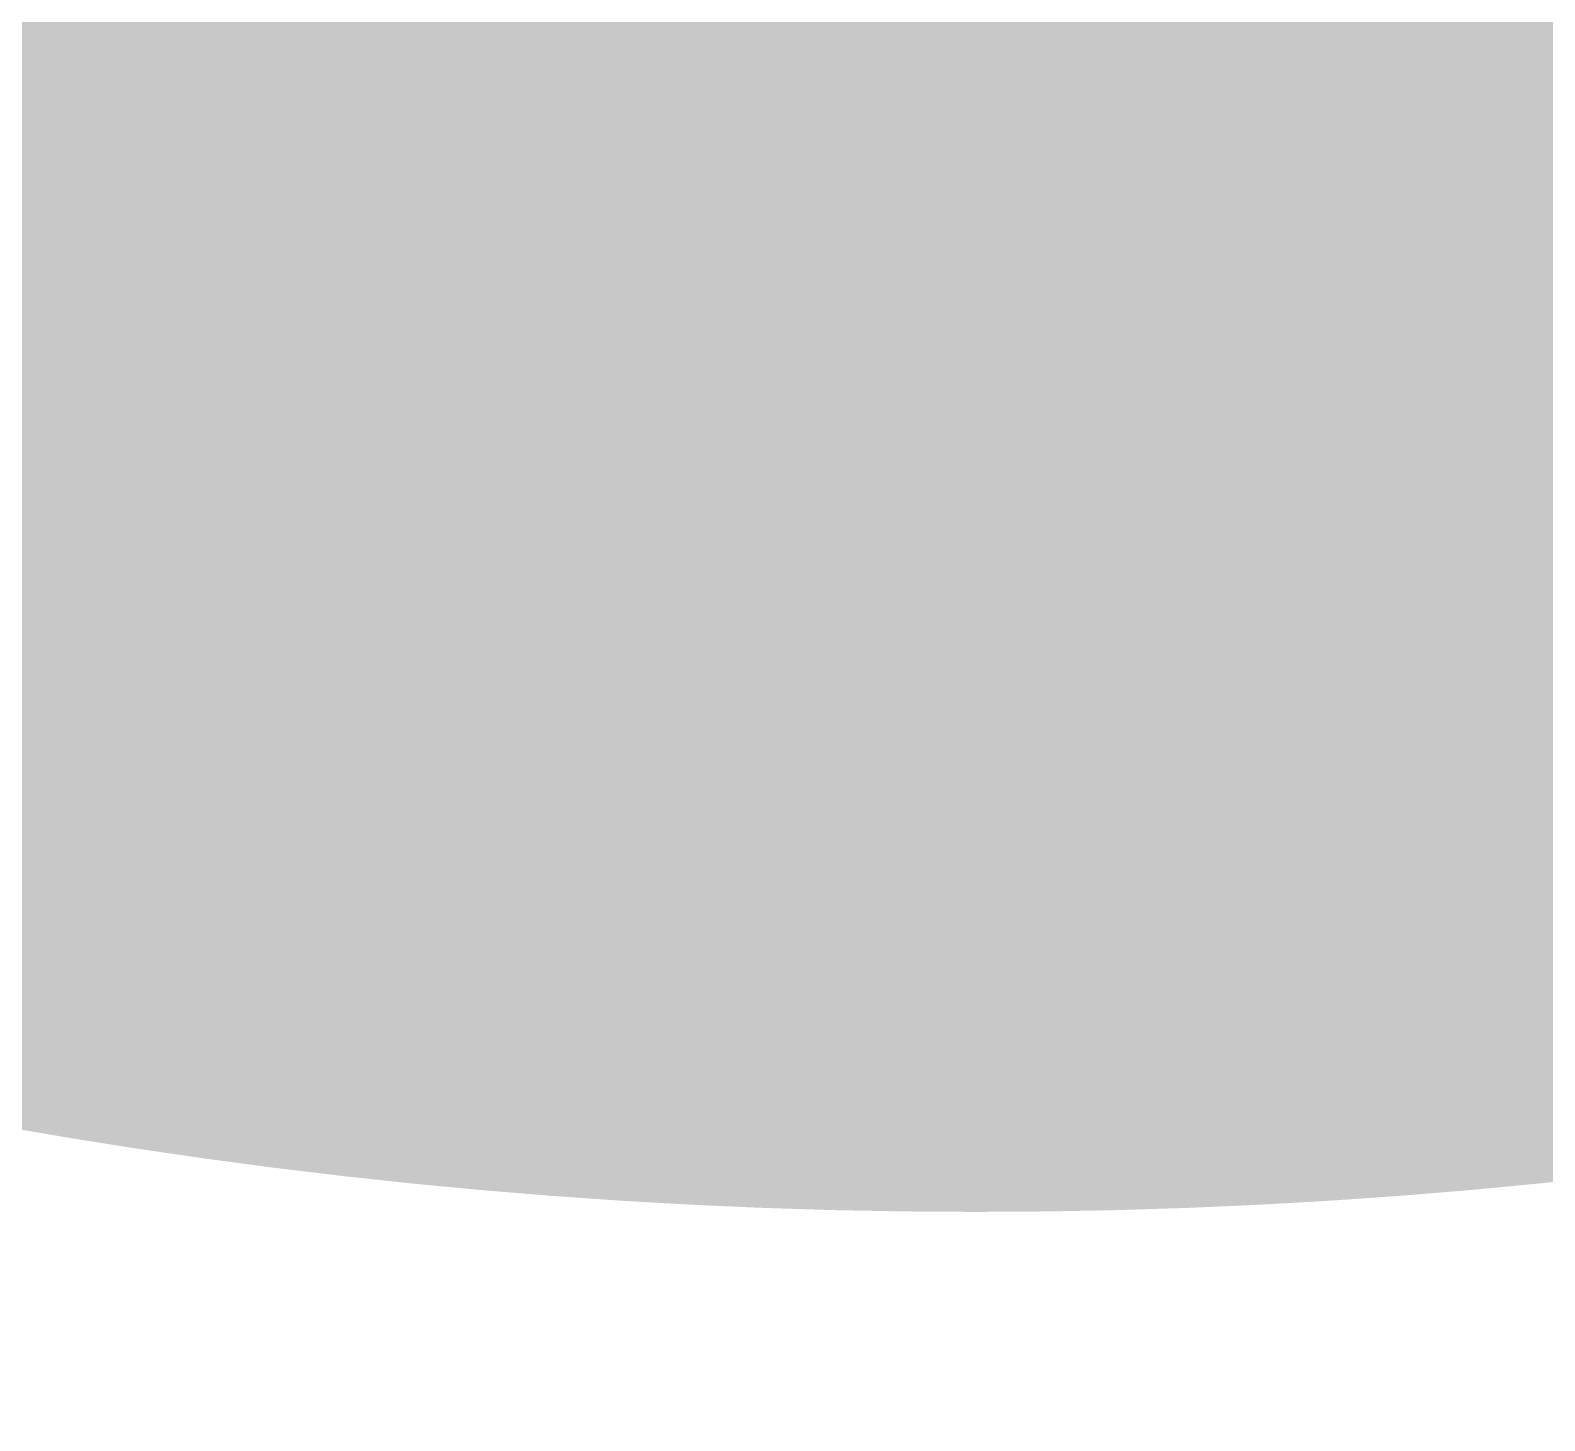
# Model space of a CAD drawing. Header units: inches. Extents: x -0.59 to 0.59, y -0.59 to 0.59.
# Drawn here: x -0.158518 to -0.155278, y -0.084108 to -0.081133 of the extents above; entities that cross this region are included whole.
import ezdxf

# ---------------------------------------------------------------- set-up
doc = ezdxf.new("R2010")
doc.units = ezdxf.units.IN
doc.header["$MEASUREMENT"] = 0
for name, color, linetype in [('Board', 216, 'Continuous'), ('Bottom Layer', 5, 'Continuous'), ('Top Layer', 1, 'Continuous'), ('VCC', 16, 'Continuous')]:
    doc.layers.add(name, color=color, linetype=linetype)

msp = doc.modelspace()

# ---------------------------------------------------------------- hatches: boundary and pattern name
at = {"layer": 'Bottom Layer'}
h = msp.add_hatch(color=5, dxfattribs=at)
edge = h.paths.add_edge_path()
edge.add_arc((-0.1564961, -0.0718504), 0.011811, 0, 360)
at = {"layer": 'Top Layer'}
h = msp.add_hatch(color=1, dxfattribs=at)
edge = h.paths.add_edge_path()
edge.add_arc((-0.1564961, -0.0718504), 0.011811, 0, 360)
at = {"layer": 'VCC'}
h = msp.add_hatch(color=16, dxfattribs=at)
edge = h.paths.add_edge_path()
edge.add_arc((-0.1564961, -0.0718504), 0.011811, 0, 360)

# ---------------------------------------------------------------- linework, layer by layer
at = {"layer": 'Board'}
for points in [[(0.5909768, 0, 0.003937, 0.003937, 1), (-0.5909768, 0, 0.003937, 0.003937, 1)], [(0.3684234, 0.0000001, 0.0011811, 0.0011811, 1), (-0.3684234, 0.0000001, 0.0011811, 0.0011811, 1)]]:
    msp.add_lwpolyline(points, format="xyseb", close=True, dxfattribs=at)

doc.saveas('drawing.dxf')
